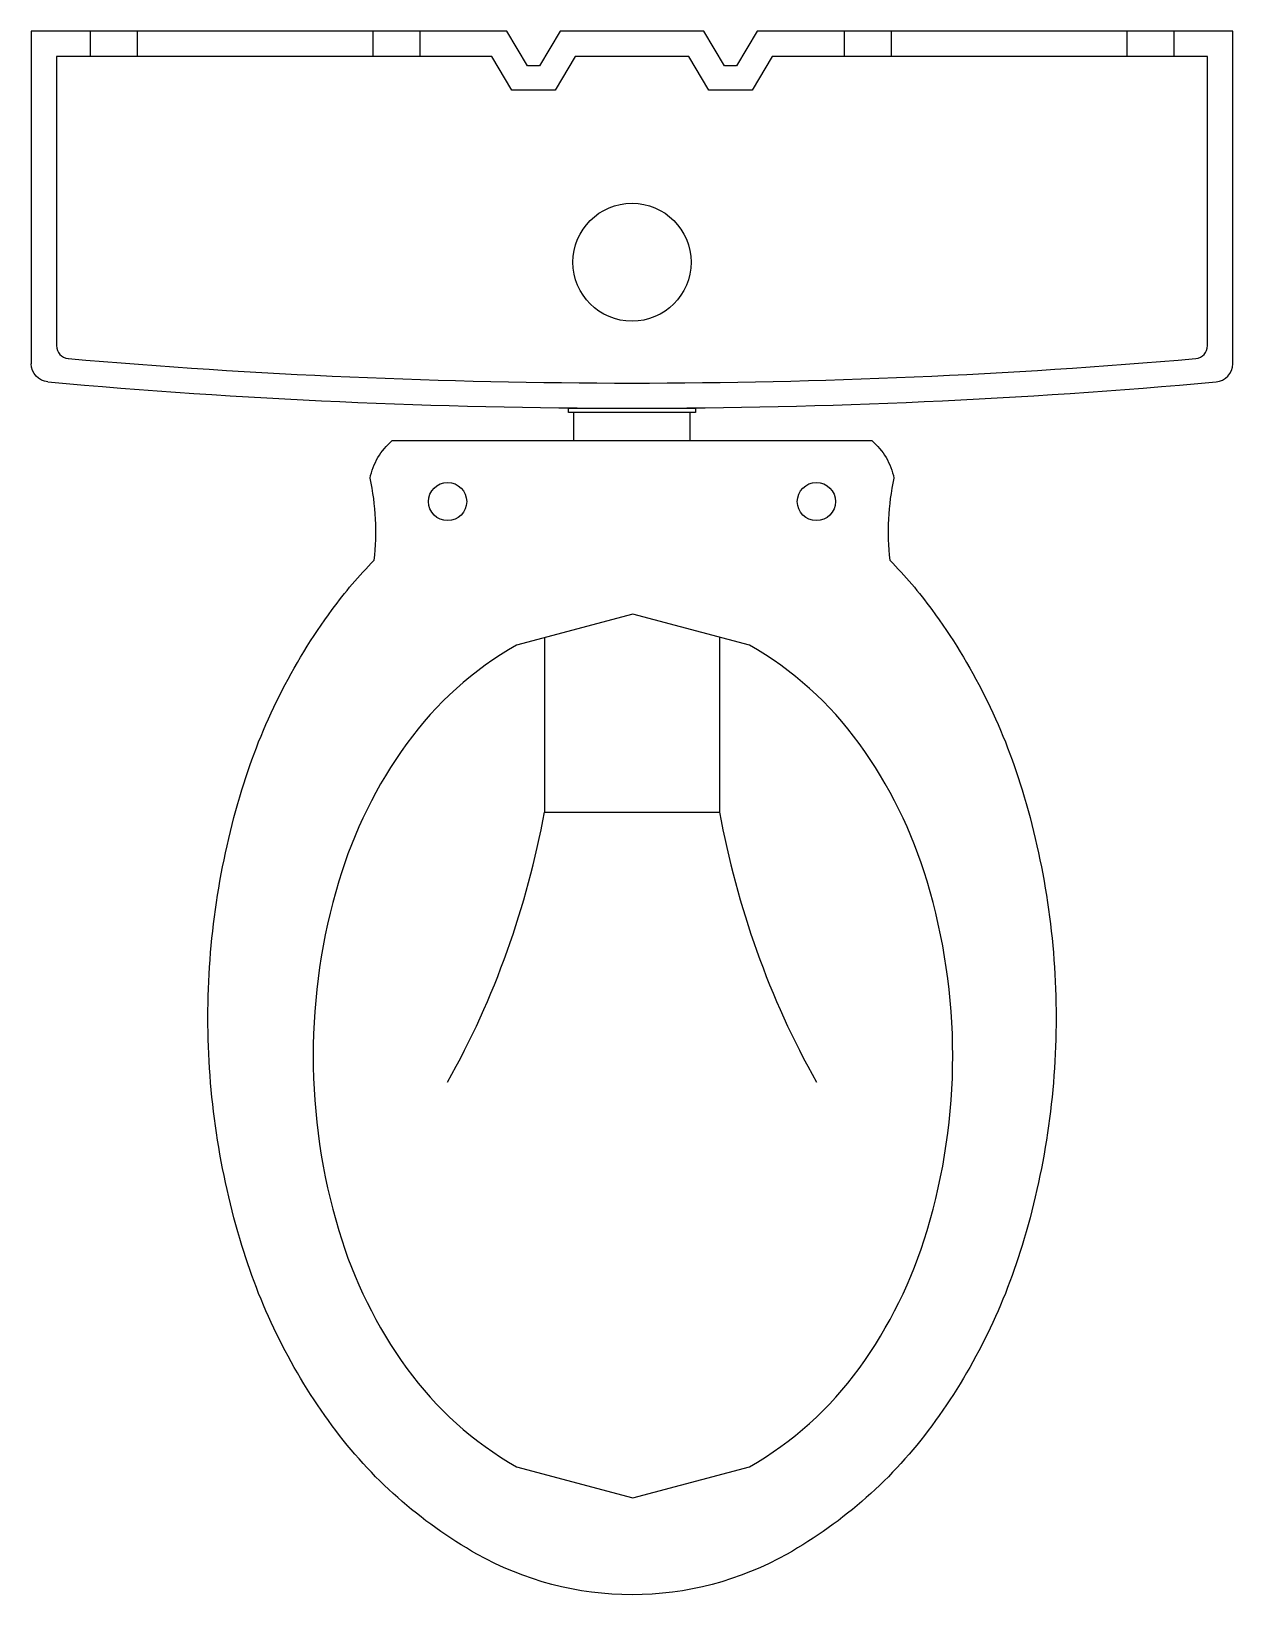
# Model space of a CAD drawing. Extents: x 0.502 to 1.012, y 0.263 to 0.927.
import ezdxf

# ---------------------------------------------------------------- set-up
doc = ezdxf.new("R2010")
doc.units = 0
doc.header["$LTSCALE"] = 0.5
doc.header["$MEASUREMENT"] = 0
doc.layers.add('PEÇAS', color=252, linetype='CONTINUOUS')

msp = doc.modelspace()

# ---------------------------------------------------------------- linework, layer by layer
at = {"layer": 'PEÇAS'}
for p, q in [((0.73239, 0.75255), (0.73239, 0.76472)), ((0.78189, 0.75255), (0.78189, 0.76472))]:
    msp.add_line(p, q, dxfattribs=at)
for points in [[(0.50922, 0.77763, 0.022288), (0.75714, 0.76652, 0.022288), (1.00506, 0.77763, 0.388278), (1.01214, 0.78537), (1.01214, 0.92652), (0.81026, 0.92652), (0.80151, 0.9119), (0.79641, 0.9119), (0.78766, 0.92652), (0.72662, 0.92652), (0.71787, 0.9119), (0.71277, 0.9119), (0.70402, 0.92652), (0.50214, 0.92652), (0.50214, 0.78537)], [(0.75714, 0.77717, 0.02159), (0.99641, 0.78756, 0.389081), (1.00144, 0.79305), (1.00144, 0.91582), (0.81668, 0.91582), (0.8081, 0.90149), (0.78982, 0.90149), (0.78124, 0.91582), (0.73303, 0.91582), (0.72446, 0.90149), (0.70618, 0.90149), (0.6976, 0.91582), (0.51284, 0.91582), (0.51284, 0.79305)], [(0.50922, 0.77763, -0.388278), (0.50214, 0.78537, -0.388278)]]:
    msp.add_lwpolyline(points, format="xyb", dxfattribs=at)
for points in [[(0.52714, 0.92652), (0.52714, 0.91582)], [(0.54714, 0.92652), (0.54714, 0.91582)], [(0.64714, 0.92652), (0.64714, 0.91582)], [(0.66714, 0.92652), (0.66714, 0.91582)], [(0.84714, 0.92652), (0.84714, 0.91582)], [(0.86714, 0.92652), (0.86714, 0.91582)], [(0.96714, 0.92652), (0.96714, 0.91582)], [(0.98714, 0.92652), (0.98714, 0.91582)], [(0.71995, 0.66909), (0.71995, 0.59504)], [(0.79433, 0.66931), (0.79433, 0.59504)], [(0.71995, 0.59504), (0.79433, 0.59504)]]:
    msp.add_lwpolyline(points, dxfattribs=at)
msp.add_lwpolyline([(0.78405, 0.76652), (0.78405, 0.76472), (0.75714, 0.76472), (0.73023, 0.76472), (0.73023, 0.76652), (0.75714, 0.76652)], close=True, dxfattribs=at)
for points in [[(0.65534, 0.75273), (0.85894, 0.75273, -0.167003), (0.86835, 0.73678, 0.085706), (0.86661, 0.70194, -0.035259), (0.88442, 0.68097, -0.084756), (0.92274, 0.6045, -0.073988), (0.93714, 0.50773, -0.073988), (0.92274, 0.41097, -0.084756), (0.88442, 0.33449, -0.106347), (0.82295, 0.28001, -0.129052), (0.75714, 0.26273, -0.129052), (0.69132, 0.28001, -0.106347), (0.62986, 0.33449, -0.084756), (0.59154, 0.41097, -0.073988), (0.57714, 0.50773, -0.073988), (0.59154, 0.6045, -0.084756), (0.62986, 0.68097, -0.035259), (0.64767, 0.70194, 0.085706), (0.64593, 0.73678, -0.167003)], [(0.75755, 0.3039), (0.80705, 0.31707, 0.106525), (0.85354, 0.35885, 0.083995), (0.88242, 0.41731, 0.072933), (0.8933, 0.4915, 0.072933), (0.88242, 0.56568, 0.083995), (0.85354, 0.62414, 0.106525), (0.80705, 0.66592), (0.75755, 0.67909), (0.70805, 0.66592, 0.106525), (0.66156, 0.62414, 0.083995), (0.63268, 0.56568, 0.072933), (0.6218, 0.4915, 0.072933), (0.63268, 0.41731, 0.083995), (0.66156, 0.35885, 0.106525), (0.70805, 0.31707)]]:
    msp.add_lwpolyline(points, format="xyb", close=True, dxfattribs=at)
for centre, radius in [((0.75714, 0.82845), 0.02506), ((0.67885, 0.72686), 0.00811), ((0.83543, 0.72686), 0.00811)]:
    msp.add_circle(centre, radius, dxfattribs=at)
for centre, radius, start, end in [((0.51835, 0.79305), 0.00551, 180, 265.04017), ((0.75774, 3.55162), 2.77445, 265.04019, 269.98759), ((0.35637, 0.66062), 0.36945, 330.79376, 349.77569), ((1.15791, 0.66062), 0.36945, 190.22431, 209.20624)]:
    msp.add_arc(centre, radius, start, end, dxfattribs=at)

doc.saveas('drawing.dxf')
